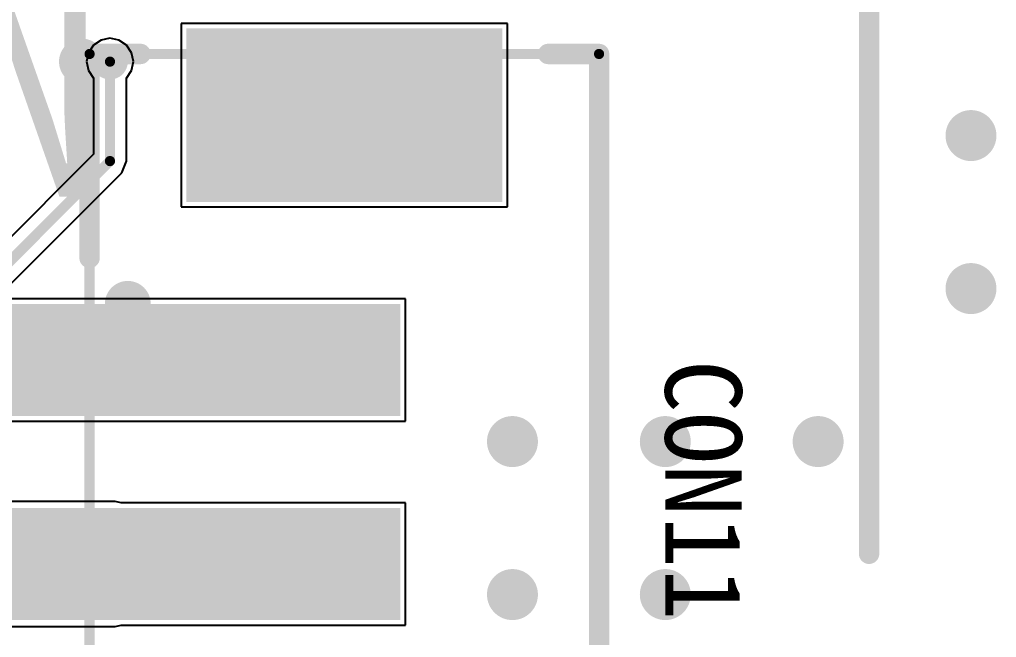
# Model space of a CAD drawing. Header units: millimetres. Extents: x 15 to 120, y 22 to 104.
# Drawn here: x 35.66 to 45.25, y 50.58 to 56.64 of the extents above; entities that cross this region are included whole.
import ezdxf

# ---------------------------------------------------------------- set-up
doc = ezdxf.new("R2010")
doc.units = ezdxf.units.MM
for name, color, linetype in [('BottomLayer', 5, 'Continuous'), ('BottomSolder', 6, 'Continuous'), ('Mechanical13', 56, 'Continuous'), ('Mechanical15', 56, 'Continuous'), ('MultiLayer', 9, 'Continuous'), ('TopLayer', 1, 'Continuous'), ('TopOverlay', 2, 'Continuous'), ('TopPaste', 8, 'Continuous'), ('TopSolder', 216, 'Continuous')]:
    doc.layers.add(name, color=color, linetype=linetype)

msp = doc.modelspace()

# ---------------------------------------------------------------- linework, layer by layer
at = {"layer": 'BottomLayer'}
for p, q in [((36.387786, 56.38721514), (36.33805788, 56.3127906)), ((36.46221054, 56.43694326), (36.387786, 56.38721514)), ((36.55000056, 56.45440576), (36.46221054, 56.43694326)), ((36.63779058, 56.43694326), (36.55000056, 56.45440576)), ((36.71221512, 56.38721514), (36.63779058, 56.43694326)), ((36.76194324, 56.3127906), (36.71221512, 56.38721514)), ((36.33805788, 56.3127906), (36.32059538, 56.22500058)), ((36.77940574, 56.22500058), (36.76194324, 56.3127906)), ((36.32059538, 56.22500058), (36.33805788, 56.13721056)), ((36.76194324, 56.13721056), (36.77940574, 56.22500058)), ((36.33805788, 56.13721056), (36.38764122, 56.06300192)), ((36.7123599, 56.06300192), (36.76194324, 56.13721056)), ((36.38764122, 56.06300192), (36.38764122, 55.31725283999999)), ((36.7123599, 55.25000379999999), (36.7123599, 56.06300192)), ((36.38764122, 55.31725283999999), (34.2265, 53.15611162)), ((36.66480602, 55.1351958), (36.71235736, 55.24999618)), ((36.71235736, 55.24999618), (36.71236498, 55.24999871999999)), ((36.7123599, 55.25000126), (36.7123599, 55.25000379999999)), ((36.71236498, 55.24999871999999), (36.7123599, 55.25000126)), ((34.40855704, 52.87894682), (36.66480602, 55.1351958))]:
    msp.add_line(p, q, dxfattribs=at)
for points, const_width in [([(36.48750132, 56.22500058, 1), (36.61249979999999, 56.22500058, 1)], 0.12499848), ([(36.52500188, 56.22500058, 1), (36.57499924, 56.22500058, 1)], 0.0499999), ([(44.87498772, 55.49998298, 1), (45.12498468, 55.49998298, 1)], 0.2499995), ([(36.52500188, 55.25000126, 1), (36.57499924, 55.25000126, 1)], 0.0499999), ([(36.52500188, 55.25000126, 1), (36.57499924, 55.25000126, 1)], 0.0499999), ([(44.87498772, 53.99998343999999, 1), (45.12498468, 53.99998343999999, 1)], 0.2499995), ([(40.3749891, 52.4999839, 1), (40.62498606, 52.4999839, 1)], 0.2499995), ([(41.87498864, 52.4999839, 1), (42.1249856, 52.4999839, 1)], 0.2499995), ([(43.37498818, 52.4999839, 1), (43.62498514, 52.4999839, 1)], 0.2499995), ([(40.3749891, 50.99998436, 1), (40.62498606, 50.99998436, 1)], 0.2499995), ([(41.87498864, 50.99998436, 1), (42.1249856, 50.99998436, 1)], 0.2499995)]:
    msp.add_lwpolyline(points, format="xyb", close=True, dxfattribs=dict(at, const_width=const_width))
at = {"layer": 'BottomLayer', "const_width": 0.0999998}
for points in [[(36.55000056, 55.25000126), (36.55000056, 56.22500058)], [(34.29375158, 52.99375228), (36.55000056, 55.25000126)]]:
    msp.add_lwpolyline(points, dxfattribs=at)
at = {"layer": 'BottomSolder', "const_width": 0.17499838}
msp.add_lwpolyline([(36.4625001, 56.22500058, 1), (36.63750101999999, 56.22500058, 1)], format="xyb", close=True, dxfattribs=at)
msp.add_lwpolyline([(36.4625001, 56.22500058, 1), (36.63750101999999, 56.22500058, 1)], format="xyb", close=True, dxfattribs=at)
at = {"layer": 'Mechanical13', "const_width": 0.0999998}
for points in [[(36.35000096, 56.29999916), (41.35000111999999, 56.29999916)], [(36.35000096, 48.29999992), (36.35000096, 56.29999916)], [(41.35000111999999, 48.29999992), (41.35000111999999, 56.29999916)]]:
    msp.add_lwpolyline(points, dxfattribs=at)
at = {"layer": 'Mechanical13', "const_width": 0.0499999}
for points in [[(36.32500228, 56.29999916, 1), (36.37499964, 56.29999916, 1)], [(36.32500228, 56.29999916, 1), (36.37499964, 56.29999916, 1)], [(41.32500244, 56.29999916, 1), (41.3749998, 56.29999916, 1)], [(41.32500244, 56.29999916, 1), (41.3749998, 56.29999916, 1)]]:
    msp.add_lwpolyline(points, format="xyb", close=True, dxfattribs=at)
at = {"layer": 'Mechanical15', "const_width": 0.0999998}
for points in [[(36.35000096, 56.29999916), (41.35000111999999, 56.29999916)], [(36.35000096, 48.29999992), (36.35000096, 56.29999916)], [(41.35000111999999, 48.29999992), (41.35000111999999, 56.29999916)]]:
    msp.add_lwpolyline(points, dxfattribs=at)
at = {"layer": 'Mechanical15', "const_width": 0.0499999}
for points in [[(36.32500228, 56.29999916, 1), (36.37499964, 56.29999916, 1)], [(36.32500228, 56.29999916, 1), (36.37499964, 56.29999916, 1)], [(41.32500244, 56.29999916, 1), (41.3749998, 56.29999916, 1)], [(41.32500244, 56.29999916, 1), (41.3749998, 56.29999916, 1)]]:
    msp.add_lwpolyline(points, format="xyb", close=True, dxfattribs=at)
at = {"layer": 'MultiLayer'}
for points, const_width in [([(36.1625007, 56.22500058, 1), (36.38749898, 56.22500058, 1)], 0.22499828), ([(36.48750132, 56.22500058, 1), (36.61249979999999, 56.22500058, 1)], 0.12499848), ([(36.48750132, 56.22500058, 1), (36.61249979999999, 56.22500058, 1)], 0.12499848), ([(44.87498772, 55.49998298, 1), (45.12498468, 55.49998298, 1)], 0.2499995), ([(44.87498772, 53.99998343999999, 1), (45.12498468, 53.99998343999999, 1)], 0.2499995), ([(36.61250234, 53.85000152, 1), (36.83750062, 53.85000152, 1)], 0.22499828), ([(36.53750122, 53.60000202, 1), (36.6624997, 53.60000202, 1)], 0.12499848), ([(36.53750122, 53.60000202, 1), (36.6624997, 53.60000202, 1)], 0.12499848), ([(36.78750072, 53.60000202, 1), (36.9124992, 53.60000202, 1)], 0.12499848), ([(36.81250194, 53.60000202, 1), (36.93750042, 53.60000202, 1)], 0.12499848), ([(40.3749891, 52.4999839, 1), (40.62498606, 52.4999839, 1)], 0.2499995), ([(41.87498864, 52.4999839, 1), (42.1249856, 52.4999839, 1)], 0.2499995), ([(43.37498818, 52.4999839, 1), (43.62498514, 52.4999839, 1)], 0.2499995), ([(40.3749891, 50.99998436, 1), (40.62498606, 50.99998436, 1)], 0.2499995), ([(41.87498864, 50.99998436, 1), (42.1249856, 50.99998436, 1)], 0.2499995)]:
    msp.add_lwpolyline(points, format="xyb", close=True, dxfattribs=dict(at, const_width=const_width))
at = {"layer": 'TopLayer'}
for p, q in [((40.45000038, 56.59999856), (37.2500017, 56.59999856)), ((37.2500017, 56.59999856), (37.2500017, 54.80000216)), ((40.45000038, 54.80000216), (40.45000038, 56.59999856)), ((37.2500017, 54.80000216), (40.45000038, 54.80000216)), ((39.44999984, 53.89999888), (33.75000108, 53.89999888)), ((39.44999984, 52.70000128), (39.44999984, 53.89999888)), ((33.75000108, 52.70000128), (39.44999984, 52.70000128)), ((36.60000046, 51.91175292), (32.60881464, 51.91175292)), ((36.65909864, 51.89999779999999), (36.60000046, 51.91175292)), ((39.44999984, 51.89999779999999), (36.65909864, 51.89999779999999)), ((39.44999984, 50.7000002), (39.44999984, 51.89999779999999)), ((31.95000214, 50.68824507999999), (36.60000046, 50.68824507999999)), ((36.60000046, 50.68824507999999), (36.65909864, 50.7000002)), ((36.65909864, 50.7000002), (39.44999984, 50.7000002))]:
    msp.add_line(p, q, dxfattribs=at)
for points, const_width in [([(44.87498772, 55.49998298, 1), (45.12498468, 55.49998298, 1)], 0.2499995), ([(44.87498772, 53.99998343999999, 1), (45.12498468, 53.99998343999999, 1)], 0.2499995), ([(36.53750122, 53.60000202, 1), (36.6624997, 53.60000202, 1)], 0.12499848), ([(36.78750072, 53.60000202, 1), (36.9124992, 53.60000202, 1)], 0.12499848), ([(36.47499944, 53.29999754, 1), (36.72499639999999, 53.29999754, 1)], 0.2499995), ([(36.47500197999999, 53.30000008, 1), (36.72499894, 53.30000008, 1)], 0.2499995), ([(40.3749891, 52.4999839, 1), (40.62498606, 52.4999839, 1)], 0.2499995), ([(41.87498864, 52.4999839, 1), (42.1249856, 52.4999839, 1)], 0.2499995), ([(43.37498818, 52.4999839, 1), (43.62498514, 52.4999839, 1)], 0.2499995), ([(36.35000096, 51.299999, 1), (36.84999996, 51.299999, 1)], 0.499999), ([(40.3749891, 50.99998436, 1), (40.62498606, 50.99998436, 1)], 0.2499995), ([(41.87498864, 50.99998436, 1), (42.1249856, 50.99998436, 1)], 0.2499995)]:
    msp.add_lwpolyline(points, format="xyb", close=True, dxfattribs=dict(at, const_width=const_width))
for points, const_width in [([(36.59999792, 53.29999754), (36.60000046, 53.30000008)], 0.499999), ([(31.95000214, 51.299999), (36.60000046, 51.299999)], 1.00000054)]:
    msp.add_lwpolyline(points, dxfattribs=dict(at, const_width=const_width))
for points in [[(37.3500015, 56.49999876), (37.3500015, 54.90000196), (40.35000058, 56.49999876), (40.35000058, 54.90000196)], [(33.85000088, 53.79999908), (33.85000088, 52.80000107999999), (39.35000004, 53.79999908), (39.35000004, 52.80000107999999)], [(33.85000088, 51.799998), (33.85000088, 50.8), (39.35000004, 51.799998), (39.35000004, 50.8)]]:
    msp.add_solid(points, dxfattribs=at)
at = {"layer": 'TopOverlay', "const_width": 0.1999996}
for points in [[(44.0000009, 51.40000134), (44.0000009, 57.3999995)], [(36.35000096, 56.29999916), (36.84999996, 56.29999916)], [(36.35000096, 54.30000062), (36.35000096, 56.29999916)], [(40.85000212, 56.29999916), (41.35000111999999, 56.29999916)], [(41.35000111999999, 48.29999992), (41.35000111999999, 56.29999916)]]:
    msp.add_lwpolyline(points, dxfattribs=at)
at = {"layer": 'TopOverlay', "const_width": 0.0999998}
for points in [[(36.30000106, 56.29999916, 1), (36.40000086, 56.29999916, 1)], [(36.30000106, 56.29999916, 1), (36.40000086, 56.29999916, 1)], [(36.80000006, 56.29999916, 1), (36.89999986, 56.29999916, 1)], [(40.80000222, 56.29999916, 1), (40.90000202, 56.29999916, 1)], [(41.30000122, 56.29999916, 1), (41.40000102, 56.29999916, 1)], [(41.30000122, 56.29999916, 1), (41.40000102, 56.29999916, 1)], [(36.30000106, 54.30000062, 1), (36.40000086, 54.30000062, 1)], [(43.950001, 51.40000134, 1), (44.0500008, 51.40000134, 1)]]:
    msp.add_lwpolyline(points, format="xyb", close=True, dxfattribs=at)
at = {"layer": 'TopPaste'}
for points in [[(37.3500015, 56.49999876), (37.3500015, 54.90000196), (40.35000058, 56.49999876), (40.35000058, 54.90000196)], [(37.3500015, 56.49999876), (37.3500015, 54.90000196), (40.35000058, 56.49999876), (40.35000058, 54.90000196)], [(33.85000088, 53.79999908), (33.85000088, 52.80000107999999), (39.35000004, 53.79999908), (39.35000004, 52.80000107999999)], [(33.85000088, 53.79999908), (33.85000088, 52.80000107999999), (39.35000004, 53.79999908), (39.35000004, 52.80000107999999)], [(33.85000088, 51.799998), (33.85000088, 50.8), (39.35000004, 51.799998), (39.35000004, 50.8)], [(33.85000088, 51.799998), (33.85000088, 50.8), (39.35000004, 51.799998), (39.35000004, 50.8)]]:
    msp.add_solid(points, dxfattribs=at)
at = {"layer": 'TopSolder'}
for points in [[(37.30000159999999, 56.54999866), (37.30000159999999, 54.85000205999999), (40.40000048, 56.54999866), (40.40000048, 54.85000205999999)], [(37.30000159999999, 56.54999866), (37.30000159999999, 54.85000205999999), (40.40000048, 56.54999866), (40.40000048, 54.85000205999999)], [(33.80000098, 53.84999898), (33.80000098, 52.75000118), (39.39999994, 53.84999898), (39.39999994, 52.75000118)], [(33.80000098, 53.84999898), (33.80000098, 52.75000118), (39.39999994, 53.84999898), (39.39999994, 52.75000118)], [(33.80000098, 51.8499979), (33.80000098, 50.75000009999999), (39.39999994, 51.8499979), (39.39999994, 50.75000009999999)], [(33.80000098, 51.8499979), (33.80000098, 50.75000009999999), (39.39999994, 51.8499979), (39.39999994, 50.75000009999999)]]:
    msp.add_solid(points, dxfattribs=at)

# ---------------------------------------------------------------- texts
at = {"layer": 'TopOverlay'}
msp.add_text('FAN', height=2.00000108, dxfattribs=at).set_placement((32.40000124, 54.90000196))
msp.add_text('CON11', height=0.75000104, rotation=270, dxfattribs=at).set_placement((41.99999982, 53.30000008))

doc.saveas('drawing.dxf')
